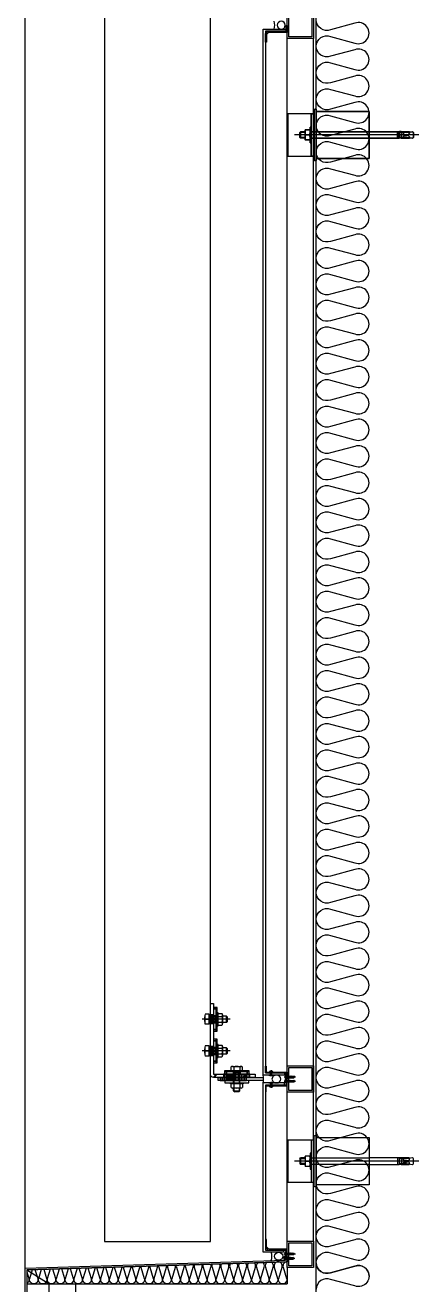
# Model space of a CAD drawing. Header units: millimetres. Extents: x 19868 to 801382, y -4805 to 85279.
# Drawn here: x 537788 to 538532, y 76247 to 78629 of the extents above; entities that cross this region are included whole.
import ezdxf

# ---------------------------------------------------------------- set-up
doc = ezdxf.new("R2010")
doc.units = ezdxf.units.MM
doc.header["$LTSCALE"] = 250
for name, pattern in [('CENTER', [50.8, 31.75, -6.35, 6.35, -6.35]), ('HID', [2.8, 1.8, -1]), ('HIDDEN', [9.525, 6.35, -3.175]), ('HIDDEN2', [4.7625, 3.175, -1.5875])]:
    doc.linetypes.add(name, pattern=pattern)
for name, color, linetype in [('-입면선1', 2, 'Continuous'), ('0-Sheet', 7, 'Continuous'), ('4', 4, 'Continuous'), ('A-ELE-4', 4, 'Continuous'), ('A-ELE-8', 8, 'Continuous'), ('A-ETC-8', 8, 'Continuous'), ('A-FIN', 6, 'Continuous'), ('A-FIN-9', 7, 'Continuous'), ('alucobond', 7, 'Continuous'), ('EXTRUSION', 7, 'Continuous'), ('fastener', 1, 'Continuous'), ('ISL', 251, 'Continuous'), ('mold', 4, 'Continuous'), ('RIVET', 6, 'Continuous'), ('S-TEEL', 4, 'Continuous'), ('SCREW', 1, 'Continuous'), ('SEALANT', 252, 'Continuous')]:
    doc.layers.add(name, color=color, linetype=linetype)

# ---------------------------------------------------------------- blocks, each defined once
blk = doc.blocks.new('A$C632c858f')
at = {"layer": 'A-ETC-8'}
blk.add_arc((-2.8, 0), 24, 341.8248, 18.1752, dxfattribs=at)
blk.add_ellipse((34, 0), major_axis=(7.59, 0), ratio=0.987937, dxfattribs=at)
blk = doc.blocks.new('A$Cae507117')
at = {"layer": 'A-ETC-8'}
for points in [[(-50, 0), (-50, -50), (0, -50), (0, 0)], [(-46.8, -3.2), (-46.8, -46.8), (-3.2, -46.8), (-3.2, -3.2)]]:
    blk.add_lwpolyline(points, close=True, dxfattribs=at)
blk = doc.blocks.new('너트 M12')
for p, q in [((-9, 0), (9, 0)), ((-9.5, -9), (-9.5, -0.5)), ((9, -9.5), (-9, -9.5)), ((0, -8.3), (0, -1.2)), ((9.5, -0.5), (9.5, -9))]:
    blk.add_line(p, q)
for centre, start, end in [((-9, -0.5), 90, 180), ((-9, -9), 180, 270), ((9, -0.5), 0, 90), ((9, -9), 270, 0)]:
    blk.add_arc(centre, 0.5, start, end)
at = {"extrusion": (0, 0, -1)}
for centre, major_axis, ratio, start_param, end_param in [((-4.8, -0.9), (-4.75, 0.31), 0.185359, -0.024388, 3.141593), ((4.8, -0.9), (4.75, 0.31), 0.185108, 3.141593, 6.30754), ((-4.8, -8.6), (4.75, 0.31), 0.187111, 0, 3.166211), ((4.8, -8.6), (-4.75, 0.31), 0.185991, 3.117121, 6.283185)]:
    blk.add_ellipse(centre, major_axis=major_axis, ratio=ratio, start_param=start_param, end_param=end_param, dxfattribs=at)
blk = doc.blocks.new('A$C8bae6ef9')
at = {"layer": 'A-ETC-8'}
for p, q in [((51.5, -80), (51.5, 0)), ((249, -40), (14, -40)), ((24, -35.5), (25.5, -34)), ((34.2, -35.5), (24, -35.5)), ((24, -35.5), (24, -44.5)), ((34, -44.5), (24, -44.5)), ((24, -44.5), (25.5, -46)), ((34, -34), (25.5, -34)), ((25.5, -34), (25.5, -46)), ((34, -46), (25.5, -46)), ((45.5, -34), (155, -34)), ((155, -46), (45.5, -46)), ((209, -34), (155, -34)), ((155, -46), (209, -46)), ((209, -34), (209, -46)), ((212, -34), (209, -34)), ((209, -46), (212, -46)), ((212, -34), (212, -46)), ((226, -35.5), (212, -35.5)), ((226, -44.5), (212, -44.5)), ((212.6, -46.2), (212.6, -33.8)), ((215.6, -33.8), (212.6, -33.8)), ((215.6, -46.2), (212.6, -46.2)), ((230.6, -33.8), (215.6, -33.8)), ((215.6, -46.2), (230.6, -46.2)), ((216.6, -38), (216.6, -42)), ((220.6, -38), (220.6, -38.5)), ((220.6, -41.5), (220.6, -42)), ((221.1, -39), (227.7, -39)), ((221.1, -41), (227.7, -41)), ((237, -34), (226, -35.5)), ((226, -44.5), (237, -46)), ((231.1, -37.3), (229.3, -38.5)), ((231.1, -42.7), (229.3, -41.5)), ((231.6, -36.5), (231.6, -34.8)), ((231.6, -45.2), (231.6, -43.5)), ((237.5, -34), (237, -34)), ((237, -46), (237.5, -46)), ((239, -44.5), (239, -35.5))]:
    blk.add_line(p, q, dxfattribs=at)
blk.add_lwpolyline([(51.5, 0), (1.5, 0), (1.5, -80), (51.5, -80)], dxfattribs=at)
for points in [[(51.5, 0), (45.5, 0), (45.5, -80), (51.5, -80)], [(55, -84.5), (55, 4.5), (155, 4.5), (155, -84.5)], [(45.5, -55), (45.5, -25), (43.5, -25), (43.5, -55)]]:
    blk.add_lwpolyline(points, close=True, dxfattribs=at)
blk.add_lwpolyline([(51.5, -87.5), (51.5, 7.5, -0.414214), (52.5, 8.5), (55, 8.5), (55, -88.5), (52.5, -88.5, -0.414214)], format="xyb", close=True, dxfattribs=at)
for centre, radius, start, end in [((218.6, -38), 2, 90, 180), ((218.6, -42), 2, 180, 270), ((218.6, -38), 2, 0, 90), ((218.6, -42), 2, 270, 0), ((221.1, -38.5), 0.5, 180, 270), ((221.1, -41.5), 0.5, 90, 180), ((227.7, -36), 3, 270, 303.6901), ((227.7, -44), 3, 56.3099, 90), ((230.6, -34.8), 1, 0, 90), ((230.6, -45.2), 1, 270, 0), ((230.6, -36.5), 1, 303.6901, 0), ((230.6, -43.5), 1, 0, 56.3099), ((237.5, -35.5), 1.5, 0, 90), ((237.5, -44.5), 1.5, 270, 0)]:
    blk.add_arc(centre, radius, start, end, dxfattribs=at)
at = {"layer": 'A-ETC-8', "xscale": -1, "rotation": 270}
blk.add_blockref('너트 M12', (43.5, -40), dxfattribs=at)
blk = doc.blocks.new('revit')
at = {"layer": 'RIVET'}
for p, q in [((-4.2, 0.5), (-4.2, 0)), ((4.2, 0), (-4.2, 0)), ((2.7, 1), (-2.7, 1)), ((-1.5, 1), (-1.5, -7)), ((1.5, 1), (1.5, -7)), ((4.2, 0.5), (4.2, 0)), ((2.4, -5.5), (-2.4, -5.5)), ((2.4, -7), (-2.4, -7))]:
    blk.add_line(p, q, dxfattribs=at)
at = {"layer": 'RIVET', "color": 1, "linetype": 'CENTER'}
blk.add_line((0, 2.3), (0, -9), dxfattribs=at)
at = {"layer": 'RIVET'}
for points in [[(-4.2, 0.5), (-2.7, 1)], [(4.2, 0.5), (2.7, 1)]]:
    blk.add_lwpolyline(points, dxfattribs=at)
blk.add_lwpolyline([(-1.5, -7, 0.666667), (1.5, -7, 1.5)], format="xyb", dxfattribs=at)
for centre, start, end in [((-2.4, -6.2), 90, 270), ((2.4, -6.2), 270, 90)]:
    blk.add_arc(centre, 0.75, start, end, dxfattribs=at)
blk = doc.blocks.new('PH-4-16')
at = {"layer": 'SCREW'}
for p, q in [((-1.5, 0), (-1.5, -1)), ((1.5, 0), (1.5, -1.6)), ((0.1, -0.9), (-2, -1.2)), ((-2, -1.2), (-1.5, -1)), ((0.1, -1), (-2, -1.3)), ((-2, -1.3), (-1.5, -1.5)), ((2, -1.8), (-2, -2.4)), ((-2, -2.4), (-1.5, -2.2)), ((-2, -2.5), (-1.5, -2.7)), ((2, -3), (-2, -3.7)), ((-2, -3.6), (-1.5, -3.5)), ((-2, -3.8), (-1.5, -4)), ((2, -4.3), (-2, -4.9)), ((-2, -4.9), (-1.5, -4.7)), ((-2, -5), (-1.5, -5.2)), ((2, -5.5), (-2, -6.2)), ((-2, -6.1), (-1.5, -5.9)), ((-2, -6.2), (-1.5, -6.4)), ((2, -6.7), (-2, -7.4)), ((-2, -7.4), (-1.5, -7.2)), ((-2, -7.5), (-1.5, -7.7)), ((2, -8), (-2, -8.6)), ((-2, -8.6), (-1.5, -8.4)), ((-2, -8.7), (-1.5, -8.9)), ((2, -9.2), (-2, -9.9)), ((-2, -9.9), (-1.5, -9.7)), ((-2, -10), (-1.5, -10.2)), ((2, -10.5), (-2, -11.1)), ((-2, -11.1), (-1.5, -10.9)), ((-2, -11.2), (-1.5, -11.4)), ((2, -1.9), (-2, -2.5)), ((2, -3.1), (-2, -3.8)), ((2, -4.4), (-2, -5)), ((2, -5.6), (-2, -6.3)), ((2, -6.9), (-2, -7.5)), ((2, -8.1), (-2, -8.7)), ((2, -9.3), (-2, -10)), ((2, -10.6), (-2, -11.2)), ((0.1, -0.9), (-1.5, -1)), ((0.1, -1), (-1.5, -1.5)), ((-1.5, -1.5), (-1.5, -2.2)), ((1.5, -1.6), (-1.5, -2.2)), ((1.5, -2.1), (-1.5, -2.7)), ((-1.5, -2.7), (-1.5, -3.5)), ((1.5, -2.8), (-1.5, -3.5)), ((1.5, -3.3), (-1.5, -4)), ((1.5, -4.1), (-1.5, -4.7)), ((1.5, -4.6), (-1.5, -5.2)), ((-1.5, -5.2), (-1.5, -5.9)), ((1.5, -5.3), (-1.5, -5.9)), ((1.5, -5.8), (-1.5, -6.4)), ((-1.5, -6.4), (-1.5, -7.2)), ((1.5, -6.5), (-1.5, -7.2)), ((1.5, -7.1), (-1.5, -7.7)), ((-1.5, -7.7), (-1.5, -8.4)), ((1.5, -7.8), (-1.5, -8.4)), ((1.5, -8.3), (-1.5, -8.9)), ((-1.5, -8.9), (-1.5, -9.7)), ((1.5, -9), (-1.5, -9.7)), ((1.5, -9.5), (-1.5, -10.2)), ((-1.5, -10.2), (-1.5, -10.9)), ((1.5, -10.3), (-1.5, -10.9)), ((1.5, -10.8), (-1.5, -11.4)), ((-1.5, -11.4), (-1.5, -14.5)), ((-1.5, -14.5), (-1.1, -14.5)), ((0, -16), (-1.5, -14.5)), ((-1.1, -12.6), (-1.1, -14.5)), ((-1.1, -14.5), (0, -16)), ((0, -16), (1.5, -14.5)), ((1.5, -14.5), (0.4, -12.2)), ((1.5, -1.6), (2, -1.8)), ((2, -1.9), (1.5, -2.1)), ((1.5, -2.1), (1.5, -2.8)), ((2, -3), (1.5, -2.8)), ((2, -3.1), (1.5, -3.3)), ((1.5, -3.3), (1.5, -4.1)), ((2, -4.3), (1.5, -4.1)), ((2, -4.4), (1.5, -4.6)), ((1.5, -4.6), (1.5, -5.3)), ((2, -5.5), (1.5, -5.3)), ((2, -5.6), (1.5, -5.8)), ((1.5, -5.8), (1.5, -6.5)), ((2, -6.7), (1.5, -6.5)), ((2, -6.9), (1.5, -7.1)), ((1.5, -7.1), (1.5, -7.8)), ((2, -8), (1.5, -7.8)), ((2, -8.1), (1.5, -8.3)), ((1.5, -8.3), (1.5, -9)), ((2, -9.2), (1.5, -9)), ((2, -9.3), (1.5, -9.5)), ((1.5, -9.5), (1.5, -10.3)), ((2, -10.5), (1.5, -10.3)), ((2, -10.6), (1.5, -10.8)), ((1.5, -10.8), (1.5, -14.5))]:
    blk.add_line(p, q, dxfattribs=at)
at = {"layer": 'SCREW', "color": 1, "linetype": 'CENTER'}
blk.add_line((0, 4), (0, -17.7), dxfattribs=at)
at = {"layer": 'SCREW', "linetype": 'HIDDEN2'}
blk.add_line((-1.5, -4), (-1.5, -4.7), dxfattribs=at)
at = {"layer": 'SCREW'}
blk.add_lwpolyline([(3.5, 1), (3.5, 0), (-3.5, 0), (-3.5, 1, -0.336479), (-2.5, 2.2, -0.138717), (2.5, 2.2, -0.336479)], format="xyb", close=True, dxfattribs=at)
blk.add_lwpolyline([(-2.5, 2.2), (-2.3, 2), (-2.1, 1.9), (-1.8, 1.9), (-1.5, 2), (-1.3, 2), (-1, 2.1), (-0.8, 2.1), (-0.7, 2.1), (-0.6, 2.1), (-0.5, 2), (-0.5, 1.8), (-0.5, 1.6), (-0.5, 1.4), (-0.5, 1.2), (-0.5, 1), (-0.5, 0.8), (-0.4, 0.7), (-0.3, 0.6), (-0.1, 0.6), (0, 0.5), (0.1, 0.6), (0.3, 0.6), (0.4, 0.7), (0.5, 0.8), (0.5, 1), (0.5, 1.2), (0.5, 1.4), (0.5, 1.6), (0.5, 1.8), (0.5, 2), (0.6, 2.1), (0.7, 2.1), (0.8, 2.1), (1, 2.1), (1.3, 2), (1.5, 2), (1.8, 1.9), (2.1, 1.9), (2.3, 2), (2.5, 2.2)], dxfattribs=at)
for centre, radius, start, end in [((-1.9, -1.2), 0.0931, 139.8661, 209.9246), ((-1.9, -2.5), 0.0931, 139.8661, 209.9246), ((-1.9, -3.7), 0.0931, 139.8661, 209.9246), ((-1.9, -4.9), 0.0931, 139.8661, 209.9246), ((-1.9, -6.2), 0.0931, 139.8661, 209.9246), ((-1.9, -7.4), 0.0931, 139.8661, 209.9246), ((-1.9, -8.7), 0.0931, 139.8661, 209.9246), ((-1.9, -9.9), 0.0931, 139.8661, 209.9246), ((-1.9, -11.2), 0.0931, 139.8661, 209.9246), ((-0.3, -12.6), 0.815, 27.365, 180), ((0, -0.9), 0.0605, 310.7271, 69.3149), ((1.9, -1.8), 0.0931, 319.8661, 29.9246), ((1.9, -3.1), 0.0931, 319.8661, 29.9246), ((1.9, -4.3), 0.0931, 319.8661, 29.9246), ((1.9, -5.6), 0.0931, 319.8661, 29.9246), ((1.9, -6.8), 0.0931, 319.8661, 29.9246), ((1.9, -8), 0.0931, 319.8661, 29.9246), ((1.9, -9.3), 0.0931, 319.8661, 29.9246), ((1.9, -10.5), 0.0931, 319.8661, 29.9246)]:
    blk.add_arc(centre, radius, start, end, dxfattribs=at)
blk = doc.blocks.new('A$Ca5277587')
at = {"layer": '-입면선1', "linetype": 'HIDDEN', "ltscale": 0.005}
h = blk.add_hatch(dxfattribs=at)
h.set_pattern_fill('DASH', color=1, scale=0.5, angle=90)
h.set_pattern_definition([(90, (793.9652, -2056.4048), (-1.5875, 1.5875), [1.5875, -1.5875])])
h.paths.add_polyline_path([(6, 406.5), (11, 406.5), (11, 419.5), (6, 419.5)])
h = blk.add_hatch(dxfattribs=at)
h.set_pattern_fill('DASH', color=1, scale=0.5, angle=90)
h.set_pattern_definition([(90, (793.9652, -2116.4048), (-1.5875, 1.5875), [1.5875, -1.5875])])
h.paths.add_polyline_path([(6, 346.5), (11, 346.5), (11, 359.5), (6, 359.5)])
at = {"layer": '4', "transparency": 33554687}
h = blk.add_hatch(dxfattribs=at)
h.set_pattern_fill('JIS_LC_20A', color=8, scale=2, angle=180)
h.set_pattern_definition([(225, (2691.68, -42.89), (28.2843, -28.2843), []), (225, (2689.68, -42.89), (28.2843, -28.2843), [])])
edge = h.paths.add_edge_path()
edge.add_line((0, 309), (0, 443))
edge.add_line((0, 443), (6, 443))
edge.add_line((6, 443), (6, 309))
edge.add_line((6, 309), (85, 309))
edge.add_line((85, 309), (85, 303))
edge.add_line((85, 303), (6, 303))
edge.add_arc((6, 309), 6, 180, 270, ccw=False)
at = {"layer": '4', "linetype": 'HID', "lineweight": 25, "transparency": 33554687}
h = blk.add_hatch(dxfattribs=at)
h.set_pattern_fill('LINE', color=1, scale=0.5, angle=180)
h.set_pattern_definition([(0, (-3440.2672, -1271.7153), (0, 1.5875), [])])
h.paths.add_polyline_path([(6, 405.3), (0.5, 405.3), (0.5, 420.7), (6, 420.7)])
h = blk.add_hatch(dxfattribs=at)
h.set_pattern_fill('LINE', color=1, scale=0.5, angle=180)
h.set_pattern_definition([(0, (-3440.2672, -1331.7153), (0, 1.5875), [])])
h.paths.add_polyline_path([(6, 345.3), (0.5, 345.3), (0.5, 360.7), (6, 360.7)])
at = {"layer": '4', "linetype": 'HIDDEN', "ltscale": 0.005}
h = blk.add_hatch(dxfattribs=at)
h.set_pattern_fill('DASH', color=1, scale=0.5)
h.set_pattern_definition([(360, (-2116.136, -522.0626), (1.5875, 1.5875), [1.5875, -1.5875])])
h.paths.add_polyline_path([(43.5, 309), (43.5, 314), (56.5, 314), (56.5, 309)])
at = {"layer": '4', "linetype": 'HID', "lineweight": 25, "transparency": 33554687}
h = blk.add_hatch(dxfattribs=at)
h.set_pattern_fill('LINE', color=8, angle=90)
h.set_pattern_definition([(270, (2691.7762, -32.9828), (3.175, -6e-16), [])])
h.paths.add_polyline_path([(18.5, 297), (68.4, 297), (68.4, 303), (18.5, 303)])
h = blk.add_hatch(dxfattribs=at)
h.set_pattern_fill('LINE', color=8, angle=270)
h.set_pattern_definition([(270, (2691.7762, -52.8894), (3.175, -6e-16), [])])
h.paths.add_polyline_path([(74.9, 309), (24.9, 309), (24.9, 303), (74.9, 303)])
h = blk.add_hatch(dxfattribs=at)
h.set_pattern_fill('LINE', color=1, scale=0.5, angle=270)
h.set_pattern_definition([(270, (2691.0848, -79.0771), (1.5875, -7e-16), [])])
h.paths.add_polyline_path([(47.4, 309), (32.4, 309), (32.4, 298), (47.4, 298)])
at = {"layer": '-입면선1', "color": 1, "linetype": 'HIDDEN', "ltscale": 0.005, "elevation": 0}
for points in [[(11, 419.5), (6, 419.5), (6, 406.5), (11, 406.5)], [(11, 359.5), (6, 359.5), (6, 346.5), (11, 346.5)]]:
    blk.add_lwpolyline(points, close=True, dxfattribs=at)
at = {"layer": '4', "elevation": 0}
blk.add_lwpolyline([(0, 309), (0, 443), (6, 443), (6, 309), (85, 309), (85, 303), (6, 303, -0.414214)], format="xyb", close=True, dxfattribs=at)
at = {"layer": '4'}
for points in [[(11, 390.5), (13, 390.5), (13, 435.5), (11, 435.5), (6, 435.5), (6, 390.5), (11, 390.5), (11, 393.5), (6, 393.5), (11, 393.5), (11, 432.5), (6, 432.5), (11, 432.5), (11, 435.5)], [(11, 330.5), (13, 330.5), (13, 375.5), (11, 375.5), (6, 375.5), (6, 330.5), (11, 330.5), (11, 333.5), (6, 333.5), (11, 333.5), (11, 372.5), (6, 372.5), (11, 372.5), (11, 375.5)]]:
    blk.add_lwpolyline(points, dxfattribs=at)
at = {"layer": '4', "color": 8, "linetype": 'HID', "lineweight": 25, "elevation": 0}
for points in [[(6, 421.2), (0, 421.2), (0, 404.7), (6, 404.7)], [(6, 361.2), (0, 361.2), (0, 344.7), (6, 344.7)], [(18.5, 297), (68.4, 297), (68.4, 303), (18.5, 303)], [(74.9, 309), (24.9, 309), (24.9, 303), (74.9, 303)]]:
    blk.add_lwpolyline(points, close=True, dxfattribs=at)
at = {"layer": '4', "color": 1, "linetype": 'HID', "lineweight": 25, "elevation": 0}
for points in [[(6, 405.3), (0.5, 405.3), (0.5, 420.7), (6, 420.7)], [(6, 345.3), (0.5, 345.3), (0.5, 360.7), (6, 360.7)], [(47.4, 309), (32.4, 309), (32.4, 298), (47.4, 298)]]:
    blk.add_lwpolyline(points, close=True, dxfattribs=at)
at = {"layer": '4', "elevation": 0}
for points in [[(27.5, 314), (27.5, 316), (72.5, 316), (72.5, 314), (72.5, 309), (27.5, 309), (27.5, 314), (30.5, 314), (30.5, 309), (30.5, 314), (69.5, 314), (69.5, 309), (69.5, 314), (72.5, 314)], [(100.4, 297), (15, 297), (15, 303), (100.4, 303)]]:
    blk.add_lwpolyline(points, dxfattribs=at)
at = {"layer": '4', "color": 1, "linetype": 'HIDDEN', "ltscale": 0.005, "elevation": 0}
blk.add_lwpolyline([(56.5, 314), (56.5, 309), (43.5, 309), (43.5, 314)], close=True, dxfattribs=at)
at = {"layer": 'A-FIN', "elevation": 0}
for points in [[(104, 311.5), (140, 311.5), (140, 311.5), (140, 307.5), (100, 307.5)], [(104, 288.5), (140, 288.5), (140, 288.5), (140, 292.5), (100, 292.5)]]:
    blk.add_lwpolyline(points, dxfattribs=at)
at = {"layer": 'fastener'}
for p, q in [((37.5, 413, 0), (-15.5, 413)), ((-10.5, 408.8, 0), (-10.5, 417.3, 0)), ((-2.5, 422.5, 0), (-9.5, 422.5, 0)), ((-9.5, 413, 0), (-2.5, 413, 0)), ((-2.5, 403.5, 0), (-2.5, 422.5, 0)), ((-2.5, 419, 0), (13, 419, 0)), ((-2.5, 407, 0), (13, 407, 0)), ((15, 424, 0), (21.9, 424, 0)), ((15, 418.5, 0), (21.9, 418.5, 0)), ((15, 407.5, 0), (21.9, 407.5, 0)), ((23, 421.2, 0), (23, 404.8, 0)), ((30.5, 419, 0), (23, 419, 0)), ((30.5, 407, 0), (23, 407, 0)), ((30.5, 407, 0), (30.5, 419, 0)), ((30.5, 419, 0), (32.5, 417, 0)), ((30.5, 407, 0), (32.5, 409, 0)), ((32.5, 409, 0), (32.5, 417, 0)), ((-2.5, 403.5, 0), (-9.5, 403.5, 0)), ((15, 402.1, 0), (21.9, 402.1, 0)), ((-10.5, 348.8, 0), (-10.5, 357.3, 0)), ((-2.5, 362.5, 0), (-9.5, 362.5, 0)), ((-2.5, 343.5, 0), (-2.5, 362.5, 0)), ((-2.5, 359, 0), (13, 359, 0)), ((15, 364, 0), (21.9, 364, 0)), ((15, 358.5, 0), (21.9, 358.5, 0)), ((23, 361.2, 0), (23, 344.8, 0)), ((30.5, 359, 0), (23, 359, 0)), ((30.5, 347, 0), (30.5, 359, 0)), ((30.5, 359, 0), (32.5, 357, 0)), ((37.5, 353, 0), (-15.5, 353)), ((-9.5, 353, 0), (-2.5, 353, 0)), ((-2.5, 343.5, 0), (-9.5, 343.5, 0)), ((-2.5, 347, 0), (13, 347, 0)), ((15, 347.5, 0), (21.9, 347.5, 0)), ((15, 342.1, 0), (21.9, 342.1, 0)), ((30.5, 347, 0), (23, 347, 0)), ((30.5, 347, 0), (32.5, 349, 0)), ((32.5, 349, 0), (32.5, 357, 0)), ((41.8, 324, 0), (58.2, 324, 0)), ((44, 293, 0), (44, 316, 0)), ((44.5, 322.5, 0), (44.5, 316, 0)), ((44.7, 293, 0), (44.7, 316, 0)), ((55.2, 293, 0), (55.2, 316, 0)), ((55.5, 322.5, 0), (55.5, 316, 0)), ((56, 293, 0), (56, 316, 0)), ((39, 291, 0), (39, 284.1, 0)), ((44.5, 291, 0), (44.5, 284.1, 0)), ((55.5, 291, 0), (55.5, 284.1, 0)), ((60.9, 291, 0), (60.9, 284.1, 0)), ((58.2, 283, 0), (41.8, 283, 0)), ((44, 278, 0), (44, 283, 0)), ((44, 278, 0), (56, 278, 0)), ((44, 278, 0), (46, 276, 0)), ((44.7, 277.3, 0), (44.7, 283, 0)), ((54, 276, 0), (46, 276, 0)), ((56, 278, 0), (54, 276, 0)), ((55.2, 277.3, 0), (55.2, 283, 0)), ((56, 278, 0), (56, 283, 0))]:
    blk.add_line(p, q, dxfattribs=at)
for points in [[(13, 400.8), (15, 400.8), (15, 425.2), (13, 425.2), (13, 400.8)], [(13, 340.8), (15, 340.8), (15, 365.2), (13, 365.2), (13, 340.8)]]:
    blk.add_lwpolyline(points, dxfattribs=at)
at = {"layer": 'fastener', "elevation": 0}
blk.add_lwpolyline([(60.9, 316), (60.9, 322.5, 0.547945), (55.5, 322.5, 0.273973), (44.5, 322.5, 0.547945), (39, 322.5), (39, 316)], format="xyb", close=True, dxfattribs=at)
blk.add_lwpolyline([(62.2, 293), (62.2, 291), (37.8, 291), (37.8, 293)], close=True, dxfattribs=at)
at = {"layer": 'fastener'}
for centre, radius, start, end in [((1.3, 417.8, 0), 11.8, 156.2227, 203.7773), ((1.3, 408.3, 0), 11.8, 156.2227, 203.7773), ((19.1, 421.2, 0), 3.88, 315.2164, 44.7836), ((9.1, 413, 0), 13.9, 336.8008, 23.1992), ((19.1, 404.8, 0), 3.88, 315.2164, 44.7836), ((1.3, 357.8, 0), 11.8, 156.2227, 203.7773), ((19.1, 361.2, 0), 3.88, 315.2164, 44.7836), ((9.1, 353, 0), 13.9, 336.8008, 23.1992), ((1.3, 348.3, 0), 11.8, 156.2227, 203.7773), ((19.1, 344.8, 0), 3.88, 315.2164, 44.7836), ((41.8, 286.9, 0), 3.88, 225.2164, 314.7836), ((50, 296.9, 0), 13.9, 246.8008, 293.1992), ((58.2, 286.9, 0), 3.88, 225.2164, 314.7836)]:
    blk.add_arc(centre, radius, start, end, dxfattribs=at)
at = {"layer": 'mold', "color": 4, "elevation": 0}
for points in [[(105.5, 313), (145, 313), (145, 300), (143.5, 300), (143.5, 311.5), (104, 311.5), (104, 324.5), (105.5, 324.5), (105.5, 313)], [(105.5, 287), (145, 287), (145, 300), (143.5, 300), (143.5, 288.5), (104, 288.5), (104, 275.5), (105.5, 275.5), (105.5, 287)]]:
    blk.add_lwpolyline(points, dxfattribs=at)
at = {"layer": 'S-TEEL', "elevation": 0}
blk.add_lwpolyline([(27.5, 293), (72.5, 293), (72.5, 297), (27.5, 297)], close=True, dxfattribs=at)
at = {"layer": 'SEALANT', "elevation": 0}
blk.add_lwpolyline([(100, 292.5, 0.059304), (100, 307.5)], format="xyb", dxfattribs=at)
at = {"layer": 'SEALANT', "extrusion": (0, 0, -1)}
blk.add_ellipse((124.8, 300, 0), major_axis=(8.29, 0), ratio=0.90449, dxfattribs=at)
at = {"layer": 'A-ETC-8', "xscale": -1, "rotation": 180}
blk.add_blockref('A$Cae507117', (195, 275, 0), dxfattribs=at)
at = {"layer": 'alucobond', "rotation": 180}
blk.add_blockref('revit', (115, 307.5, 0), dxfattribs=at)
at = {"layer": 'alucobond', "xscale": -1, "rotation": 359.9999999999999}
blk.add_blockref('revit', (115, 292.5, 0), dxfattribs=at)
at = {"layer": 'EXTRUSION', "xscale": -1, "rotation": 89.99999999999937}
blk.add_blockref('PH-4-16', (143.5, 304, 0), dxfattribs=at)
at = {"layer": 'EXTRUSION', "rotation": 90.0000000000004}
blk.add_blockref('PH-4-16', (143.5, 296, 0), dxfattribs=at)

msp = doc.modelspace()

# ---------------------------------------------------------------- linework, layer by layer
msp.add_line((537791.2, 76275.9), (538283.2, 76290.9))
at = {"layer": '0-Sheet'}
msp.add_lwpolyline([(537791.2, 76181.9), (537833.2, 76181.9), (537833.2, 76171.9), (537830.2, 76171.9), (537830.2, 76171.9), (537830.2, 76178.9), (537788.2, 76178.9), (537788.2, 76278.9), (538280.2, 76293.9), (538280.2, 76300.9), (538280.2, 76300.9), (538283.2, 76300.9), (538283.2, 76290.9), (537791.2, 76275.9)], close=True, dxfattribs=at)
at = {"layer": 'A-ELE-4', "elevation": 0}
msp.add_lwpolyline([(538138.2, 81178.9), (537938.2, 81178.9), (537938.2, 76328.9), (538138.2, 76328.9)], close=True, dxfattribs=at)
at = {"layer": 'A-ELE-8'}
msp.add_line((537788.2, 76278.9, 0), (537788.2, 81228.9, 0), dxfattribs=at)
at = {"layer": 'A-ETC-8'}
for p, q in [((538283.2, 76329.9), (538283.2, 78603.9)), ((538333.2, 76329.9), (538333.2, 78603.9)), ((538307.2, 78425.9, 0), (538308.7, 78427.4, 0)), ((538317.2, 78427.4, 0), (538308.7, 78427.4, 0)), ((538308.7, 78415.4, 0), (538308.7, 78427.4, 0)), ((538438.2, 78427.4, 0), (538328.7, 78427.4, 0)), ((538438.2, 78427.4, 0), (538492.2, 78427.4, 0)), ((538492.2, 78415.4, 0), (538492.2, 78427.4, 0)), ((538492.2, 78427.4, 0), (538495.2, 78427.4, 0)), ((538495.2, 78415.4, 0), (538495.2, 78427.4, 0)), ((538495.8, 78427.7, 0), (538495.8, 78415.2, 0)), ((538498.8, 78427.7, 0), (538495.8, 78427.7, 0)), ((538498.8, 78427.7, 0), (538513.8, 78427.7, 0)), ((538509.2, 78425.9, 0), (538520.2, 78427.4, 0)), ((538514.8, 78426.7, 0), (538514.8, 78425, 0)), ((538520.2, 78427.4, 0), (538520.7, 78427.4, 0)), ((538532.2, 78421.4, 0), (538297.2, 78421.4, 0)), ((538317.2, 78425.9, 0), (538307.2, 78425.9, 0)), ((538307.2, 78416.9, 0), (538307.2, 78425.9, 0)), ((538317.4, 78416.9, 0), (538307.2, 78416.9, 0)), ((538307.2, 78416.9, 0), (538308.7, 78415.4, 0)), ((538317.3, 78415.4, 0), (538308.7, 78415.4, 0)), ((538328.7, 78415.4, 0), (538438.2, 78415.4, 0)), ((538492.2, 78415.4, 0), (538438.2, 78415.4, 0)), ((538495.2, 78415.4, 0), (538492.2, 78415.4, 0)), ((538509.2, 78425.9, 0), (538495.2, 78425.9, 0)), ((538509.2, 78416.9, 0), (538495.2, 78416.9, 0)), ((538498.8, 78415.2, 0), (538495.8, 78415.2, 0)), ((538513.8, 78415.2, 0), (538498.8, 78415.2, 0)), ((538499.8, 78419.4, 0), (538499.8, 78423.4, 0)), ((538503.8, 78422.9, 0), (538503.8, 78423.4, 0)), ((538503.8, 78419.4, 0), (538503.8, 78419.9, 0)), ((538504.3, 78422.4, 0), (538510.9, 78422.4, 0)), ((538504.3, 78420.4, 0), (538510.9, 78420.4, 0)), ((538520.2, 78415.4, 0), (538509.2, 78416.9, 0)), ((538514.3, 78424.1, 0), (538512.5, 78422.9, 0)), ((538514.3, 78418.7, 0), (538512.5, 78419.9, 0)), ((538514.8, 78417.9, 0), (538514.8, 78416.2, 0)), ((538520.7, 78415.4, 0), (538520.2, 78415.4, 0)), ((538522.2, 78425.9, 0), (538522.2, 78416.9, 0)), ((537791.2, 76275.9), (537833.2, 76248.9, 0)), ((538283.2, 76279.9, 0), (538283.2, 76248.9, 0)), ((537791.2, 76248.9, 0), (538283.2, 76248.9, 0))]:
    msp.add_line(p, q, dxfattribs=at)
at = {"layer": 'A-ETC-8', "elevation": 0}
for points in [[(538246.2, 78617.4), (538281.2, 78617.4), (538281.2, 78628.4), (538283.2, 78628.4), (538283.2, 78615.4), (538247.9, 78615.4, -0.226541), (538244.2, 78611.8), (538244.2, 78597.1), (538242.2, 78597.1), (538242.2, 78613.4, 0.414214)], [(538334.7, 78468.9), (538334.7, 78373.9, 0.414214), (538335.7, 78372.9), (538338.2, 78372.9), (538338.2, 78469.9), (538335.7, 78469.9, 0.414214)], [(538246.2, 76312.9), (538281.2, 76312.9), (538281.2, 76301.9), (538283.2, 76301.9), (538283.2, 76314.9), (538247.9, 76314.9, 0.226541), (538244.2, 76318.6), (538244.2, 76333.3), (538242.2, 76333.3), (538242.2, 76316.9, -0.414214)]]:
    msp.add_lwpolyline(points, format="xyb", close=True, dxfattribs=at)
for points in [[(538334.7, 78381.4), (538328.7, 78381.4), (538328.7, 78461.4), (538334.7, 78461.4)], [(538338.2, 78465.9), (538338.2, 78376.9), (538438.2, 78376.9), (538438.2, 78465.9)], [(538328.7, 78436.4), (538328.7, 78406.4), (538326.7, 78406.4), (538326.7, 78436.4)], [(537833.2, 76148.9), (537833.2, 76248.9), (537883.2, 76248.9), (537883.2, 76148.9)]]:
    msp.add_lwpolyline(points, close=True, dxfattribs=at)
at = {"layer": 'A-ETC-8'}
for centre, radius, start, end in [((538513.8, 78426.7, 0), 1, 0, 90), ((538520.7, 78425.9, 0), 1.5, 0, 90), ((538501.8, 78423.4, 0), 2, 90, 180), ((538501.8, 78419.4, 0), 2, 180, 270), ((538501.8, 78423.4, 0), 2, 0, 90), ((538501.8, 78419.4, 0), 2, 270, 0), ((538504.3, 78422.9, 0), 0.5, 180, 270), ((538504.3, 78419.9, 0), 0.5, 90, 180), ((538510.9, 78425.4, 0), 3, 270, 303.6901), ((538510.9, 78417.4, 0), 3, 56.3099, 90), ((538513.8, 78416.2, 0), 1, 270, 0), ((538513.8, 78425, 0), 1, 303.6901, 0), ((538513.8, 78417.9, 0), 1, 0, 56.3099), ((538520.7, 78416.9, 0), 1.5, 270, 0), ((538227.9, 76301, 0), 26.5, 342.692, 17.308)]:
    msp.add_arc(centre, radius, start, end, dxfattribs=at)
msp.add_ellipse((538267.3, 76301.4, 0), major_axis=(7.59, 0), ratio=0.987937, dxfattribs=at)
at = {"layer": 'A-FIN', "elevation": 0}
for points in [[(538238.2, 76643.9), (538238.2, 78621.4), (538281.2, 78621.4), (538281.2, 78617.4), (538242.2, 78617.4), (538242.2, 76647.9)], [(538242.2, 76624.9), (538242.2, 76312.9), (538279.2, 76312.9), (538276.5, 76312.9), (538276.5, 76308.9), (538238.2, 76308.9), (538238.2, 76628.9)]]:
    msp.add_lwpolyline(points, dxfattribs=at)
at = {"layer": 'ISL'}
msp.add_lwpolyline([(538138.2, 51518.9), (538138.2, 75178.9), (538338.2, 75178.9), (538338.2, 81928.9)], dxfattribs=at)
for points in [[(538438.2, 76263.9, 0.525416), (538411.1, 76282.6), (538365.3, 76270.2, -0.524856), (538338.2, 76288.9, -0.524856), (538365.3, 76307.6), (538411.1, 76295.2, 1.449198), (538411.1, 76332.6), (538365.3, 76320.2, -0.524856), (538338.2, 76338.9, -0.524856), (538365.3, 76357.6), (538411.1, 76345.2, 1.449198), (538411.1, 76382.6), (538365.3, 76370.2, -0.524856), (538338.2, 76388.9, -0.524856), (538365.3, 76407.6), (538411.1, 76395.2, 1.449198), (538411.1, 76432.6), (538365.3, 76420.2, -0.524856), (538338.2, 76438.9, -0.524856), (538365.3, 76457.6), (538411.1, 76445.2, 1.449198), (538411.1, 76482.6), (538365.3, 76470.2, -0.524856), (538338.2, 76488.9, -0.524856), (538365.3, 76507.6), (538411.1, 76495.2, 1.449198), (538411.1, 76532.6), (538365.3, 76520.2, -0.524856), (538338.2, 76538.9, -0.524856), (538365.3, 76557.6), (538411.1, 76545.2, 1.449198), (538411.1, 76582.6), (538365.3, 76570.2, -0.524856), (538338.2, 76588.9, -0.524856), (538365.3, 76607.6), (538411.1, 76595.2, 1.449198), (538411.1, 76632.6), (538365.3, 76620.2, -0.524856), (538338.2, 76638.9, -0.524856), (538365.3, 76657.6), (538411.1, 76645.2, 1.449198), (538411.1, 76682.6), (538365.3, 76670.2, -0.524856), (538338.2, 76688.9, -0.524856), (538365.3, 76707.6), (538411.1, 76695.2, 1.449198), (538411.1, 76732.6), (538365.3, 76720.2, -0.524856), (538338.2, 76738.9, -0.524856), (538365.3, 76757.6), (538411.1, 76745.2, 1.449198), (538411.1, 76782.6), (538365.3, 76770.2, -0.524856), (538338.2, 76788.9, -0.524856), (538365.3, 76807.6), (538411.1, 76795.2, 1.449198), (538411.1, 76832.6), (538365.3, 76820.2, -0.524856), (538338.2, 76838.9, -0.524856), (538365.3, 76857.6), (538411.1, 76845.2, 1.449198), (538411.1, 76882.6), (538365.3, 76870.2, -0.524856), (538338.2, 76888.9, -0.524856), (538365.3, 76907.6), (538411.1, 76895.2, 1.449198), (538411.1, 76932.6), (538365.3, 76920.2, -0.524856), (538338.2, 76938.9, -0.524856), (538365.3, 76957.6), (538411.1, 76945.2, 1.449198), (538411.1, 76982.6), (538365.3, 76970.2, -0.524856), (538338.2, 76988.9, -0.524856), (538365.3, 77007.6), (538411.1, 76995.2, 1.449198), (538411.1, 77032.6), (538365.3, 77020.2, -0.524856), (538338.2, 77038.9, -0.524856), (538365.3, 77057.6), (538411.1, 77045.2, 1.449198), (538411.1, 77082.6), (538365.3, 77070.2, -0.524856), (538338.2, 77088.9, -0.524856), (538365.3, 77107.6), (538411.1, 77095.2, 1.449198), (538411.1, 77132.6), (538365.3, 77120.2, -0.524856), (538338.2, 77138.9, -0.524856), (538365.3, 77157.6), (538411.1, 77145.2, 1.449198), (538411.1, 77182.6), (538365.3, 77170.2, -0.524856), (538338.2, 77188.9, -0.524856), (538365.3, 77207.6), (538411.1, 77195.2, 1.449198), (538411.1, 77232.6), (538365.3, 77220.2, -0.524856), (538338.2, 77238.9, -0.524856), (538365.3, 77257.6), (538411.1, 77245.2, 1.449198), (538411.1, 77282.6), (538365.3, 77270.2, -0.524856), (538338.2, 77288.9, -0.524856), (538365.3, 77307.6), (538411.1, 77295.2, 1.449198), (538411.1, 77332.6), (538365.3, 77320.2, -0.524856), (538338.2, 77338.9, -0.524856), (538365.3, 77357.6), (538411.1, 77345.2, 1.449198), (538411.1, 77382.6), (538365.3, 77370.2, -0.524856), (538338.2, 77388.9, -0.524856), (538365.3, 77407.6), (538411.1, 77395.2, 1.449198), (538411.1, 77432.6), (538365.3, 77420.2, -0.524856), (538338.2, 77438.9, -0.524856), (538365.3, 77457.6), (538411.1, 77445.2, 1.449198), (538411.1, 77482.6), (538365.3, 77470.2, -0.524856), (538338.2, 77488.9, -0.524856), (538365.3, 77507.6), (538411.1, 77495.2, 1.449198), (538411.1, 77532.6), (538365.3, 77520.2, -0.524856), (538338.2, 77538.9, -0.524856), (538365.3, 77557.6), (538411.1, 77545.2, 1.449198), (538411.1, 77582.6), (538365.3, 77570.2, -0.524856), (538338.2, 77588.9, -0.524856), (538365.3, 77607.6), (538411.1, 77595.2, 1.449198), (538411.1, 77632.6), (538365.3, 77620.2, -0.524856), (538338.2, 77638.9, -0.524856), (538365.3, 77657.6), (538411.1, 77645.2, 1.449198), (538411.1, 77682.6), (538365.3, 77670.2, -0.524856), (538338.2, 77688.9, -0.524856), (538365.3, 77707.6), (538411.1, 77695.2, 1.449198), (538411.1, 77732.6), (538365.3, 77720.2, -0.524856), (538338.2, 77738.9, -0.524856), (538365.3, 77757.6), (538411.1, 77745.2, 1.449198), (538411.1, 77782.6), (538365.3, 77770.2, -0.524856), (538338.2, 77788.9, -0.524856), (538365.3, 77807.6), (538411.1, 77795.2, 1.449198), (538411.1, 77832.6), (538365.3, 77820.2, -0.524856), (538338.2, 77838.9, -0.524856), (538365.3, 77857.6), (538411.1, 77845.2, 1.449198), (538411.1, 77882.6), (538365.3, 77870.2, -0.524856), (538338.2, 77888.9, -0.524856), (538365.3, 77907.6), (538411.1, 77895.2, 1.449198), (538411.1, 77932.6), (538365.3, 77920.2, -0.524856), (538338.2, 77938.9, -0.524856), (538365.3, 77957.6), (538411.1, 77945.2, 1.449198), (538411.1, 77982.6), (538365.3, 77970.2, -0.524856), (538338.2, 77988.9, -0.524856), (538365.3, 78007.6), (538411.1, 77995.2, 1.449198), (538411.1, 78032.6), (538365.3, 78020.2, -0.524856), (538338.2, 78038.9, -0.524856), (538365.3, 78057.6), (538411.1, 78045.2, 1.449198), (538411.1, 78082.6), (538365.3, 78070.2, -0.524856), (538338.2, 78088.9, -0.524856), (538365.3, 78107.6), (538411.1, 78095.2, 1.449198), (538411.1, 78132.6), (538365.3, 78120.2, -0.524856), (538338.2, 78138.9, -0.524856), (538365.3, 78157.6), (538411.1, 78145.2, 1.449198), (538411.1, 78182.6), (538365.3, 78170.2, -0.524856), (538338.2, 78188.9, -0.524856), (538365.3, 78207.6), (538411.1, 78195.2, 1.449198), (538411.1, 78232.6), (538365.3, 78220.2, -0.524856), (538338.2, 78238.9, -0.524856), (538365.3, 78257.6), (538411.1, 78245.2, 1.449198), (538411.1, 78282.6), (538365.3, 78270.2, -0.524856), (538338.2, 78288.9, -0.524856), (538365.3, 78307.6), (538411.1, 78295.2, 1.449198), (538411.1, 78332.6), (538365.3, 78320.2, -0.524856), (538338.2, 78338.9, -0.524856), (538365.3, 78357.6), (538411.1, 78345.2, 1.449198), (538411.1, 78382.6), (538365.3, 78370.2, -0.524856), (538338.2, 78388.9, -0.524856), (538365.3, 78407.6), (538411.1, 78395.2, 1.449198), (538411.1, 78432.6), (538365.3, 78420.2, -0.524856), (538338.2, 78438.9, -0.524856), (538365.3, 78457.6), (538411.1, 78445.2, 1.449198), (538411.1, 78482.6), (538365.3, 78470.2, -0.524856), (538338.2, 78488.9, -0.524856), (538365.3, 78507.6), (538411.1, 78495.2, 1.449198), (538411.1, 78532.6), (538365.3, 78520.2, -0.524856), (538338.2, 78538.9, -0.524856), (538365.3, 78557.6), (538411.1, 78545.2, 1.449198), (538411.1, 78582.6), (538365.3, 78570.2, -0.524856), (538338.2, 78588.9, -0.524856), (538365.3, 78607.6), (538411.1, 78595.2, 1.449198), (538411.1, 78632.6), (538365.3, 78620.2, -0.524856), (538338.2, 78638.9, -0.524856)], [(538023.4, 76283, 0.073953), (538023.8, 76280.7), (538030.2, 76259.1, -1.372593), (538015.4, 76259.1), (538021.8, 76280.7, 0.072757), (538022.2, 76283, 0.072757)], [(538040.2, 76283.5, 0.090521), (538040.6, 76280.7), (538047, 76259.1, -1.372593), (538032.2, 76259.1), (538038.6, 76280.7, 0.089308), (538039, 76283.5)], [(538057.1, 76284, 0.107226), (538057.4, 76280.7), (538063.8, 76259.1, -1.372593), (538049, 76259.1), (538055.4, 76280.7, 0.105921), (538055.7, 76284, 0.105921)], [(538073.9, 76284.6, 0.124155), (538074.2, 76280.7), (538080.6, 76259.1, -1.372593), (538065.8, 76259.1), (538072.2, 76280.7, 0.122681), (538072.5, 76284.5)], [(538090.8, 76285.1, 0.141404), (538091, 76280.7), (538097.4, 76259.1, -1.372593), (538082.6, 76259.1), (538089, 76280.7, 0.139674), (538089.2, 76285, 0.139674)], [(538107.8, 76285.6, 0.159082), (538107.8, 76280.7), (538114.2, 76259.1, -1.372593), (538099.4, 76259.1), (538105.8, 76280.7, 0.156997), (538105.8, 76285.5, 0.156997)], [(538124.8, 76286.1, 0.177319), (538124.6, 76280.7), (538131, 76259.1, -1.372593), (538116.2, 76259.1), (538122.6, 76280.7, 0.174761), (538122.4, 76286, 0.174761)], [(538141.8, 76286.6, 0.196275), (538141.4, 76280.7), (538147.8, 76259.1, -1.372593), (538133, 76259.1), (538139.4, 76280.7, 0.193097), (538139, 76286.5)], [(538158.9, 76287.1, 0.216156), (538158.2, 76280.7), (538164.6, 76259.1, -1.372593), (538149.8, 76259.1), (538156.2, 76280.7, 0.212166), (538155.6, 76287)], [(538176.1, 76287.7, 0.237241), (538175, 76280.7), (538181.4, 76259.1, -1.372593), (538166.6, 76259.1), (538173, 76280.7, 0.232179), (538172, 76287.5, 0.232179)], [(538193.3, 76288.2, 0.259923), (538191.8, 76280.7), (538198.2, 76259.1, -1.372593), (538183.4, 76259.1), (538189.8, 76280.7, 0.253416), (538188.5, 76288)], [(538210.6, 76288.7, 0.284806), (538208.6, 76280.7), (538215, 76259.1, -1.372593), (538200.2, 76259.1), (538206.6, 76280.7, 0.276278), (538204.8, 76288.5, 0.276278)], [(538228, 76289.2, 0.312901), (538225.4, 76280.7), (538231.8, 76259.1, -1.372593), (538217, 76259.1), (538223.4, 76280.7, 0.301376), (538221.1, 76289, 0.301376)], [(538245.5, 76289.8, 0.346186), (538242.2, 76280.7), (538248.6, 76259.1, -1.372593), (538233.8, 76259.1), (538240.2, 76280.7, 0.329739), (538237.3, 76289.5, 0.329739)], [(538283.2, 76290.9, 0.509267), (538275.8, 76280.7), (538282.2, 76259.1, -1.372593), (538267.4, 76259.1), (538273.8, 76280.7, 0.509267), (538266.4, 76290.9, 0.509267), (538259, 76280.7), (538265.4, 76259.1, -1.372593), (538250.6, 76259.1), (538257, 76280.7, 0.363375), (538253.3, 76290, 0.363375)], [(538338.2, 76288.9, 0.524856), (538365.3, 76270.2), (538411.1, 76282.6, -1.449198), (538411.1, 76245.2), (538365.3, 76257.6, 0.524856), (538338.2, 76238.9, 0.524856)], [(537791.2, 76271.9), (537795, 76259.1, -0.365418), (537791.2, 76249.8)], [(537806.7, 76276.4), (537811.8, 76259.1, -1.372593), (537797, 76259.1), (537802.1, 76276.3)], [(537823.3, 76276.9), (537828.6, 76259.1, -1.372593), (537813.8, 76259.1), (537819, 76276.8)], [(537840, 76277.4), (537845.4, 76259.1, -1.372593), (537830.6, 76259.1), (537836, 76277.3)], [(537856.6, 76277.9), (537862.2, 76259.1, -1.372593), (537847.4, 76259.1), (537852.9, 76277.8)], [(537873.3, 76278.4), (537879, 76259.1, -1.372593), (537864.2, 76259.1), (537869.9, 76278.3)], [(537889.9, 76278.9), (537895.8, 76259.1, -1.372593), (537881, 76259.1), (537886.9, 76278.8)], [(537906.6, 76279.4), (537912.6, 76259.1, -1.372593), (537897.8, 76259.1), (537903.8, 76279.4)], [(537923.2, 76280), (537929.4, 76259.1, -1.372593), (537914.6, 76259.1), (537920.8, 76279.9)], [(537939.9, 76280.5), (537946.2, 76259.1, -1.372593), (537931.4, 76259.1), (537937.7, 76280.4)], [(537956.5, 76281, 0.007407), (537956.6, 76280.7), (537963, 76259.1, -1.372593), (537948.2, 76259.1), (537954.6, 76280.7, 0.005522), (537954.7, 76280.9, 0.005522)], [(537973.2, 76281.5, 0.024252), (537973.4, 76280.7), (537979.8, 76259.1, -1.372593), (537965, 76259.1), (537971.4, 76280.7, 0.022664), (537971.6, 76281.4, 0.022664)], [(537989.9, 76282, 0.0409), (537990.2, 76280.7), (537996.6, 76259.1, -1.372593), (537981.8, 76259.1), (537988.2, 76280.7, 0.039521), (537988.5, 76281.9, 0.039521)], [(538006.6, 76282.5, 0.057439), (538007, 76280.7), (538013.4, 76259.1, -1.372593), (537998.6, 76259.1), (538005, 76280.7, 0.056189), (538005.4, 76282.5, 0.056189)]]:
    msp.add_lwpolyline(points, format="xyb", dxfattribs=at)

# ---------------------------------------------------------------- block references
at = {"layer": 'A-ETC-8', "xscale": -1, "rotation": 180}
for name, p in [('A$Cae507117', (538333.2, 78603.9, 0)), ('A$C632c858f', (538238.2, 78628.9, 0)), ('A$Cae507117', (538333.2, 76279.9, 0))]:
    msp.add_blockref(name, p, dxfattribs=at)
at = {"layer": 'A-ETC-8'}
for p in [(538283.2, 78461.4, 0), (538283.2, 76521.1, 0)]:
    msp.add_blockref('A$C8bae6ef9', p, dxfattribs=at)
at = {"layer": 'A-ETC-8', "rotation": 270}
msp.add_blockref('너트 M12', (538326.7, 78421.4, 0), dxfattribs=at)
at = {"layer": 'A-FIN-9'}
msp.add_blockref('A$Ca5277587', (538138.2, 76336.4), dxfattribs=at)
at = {"layer": 'EXTRUSION', "xscale": -1, "rotation": 89.99999999999905}
msp.add_blockref('PH-4-16', (538281.2, 76305.9, 0), dxfattribs=at)
at = {"layer": 'EXTRUSION', "rotation": 89.99999999999999}
msp.add_blockref('PH-4-16', (538280.2, 76297.5), dxfattribs=at)

doc.saveas('drawing.dxf')
